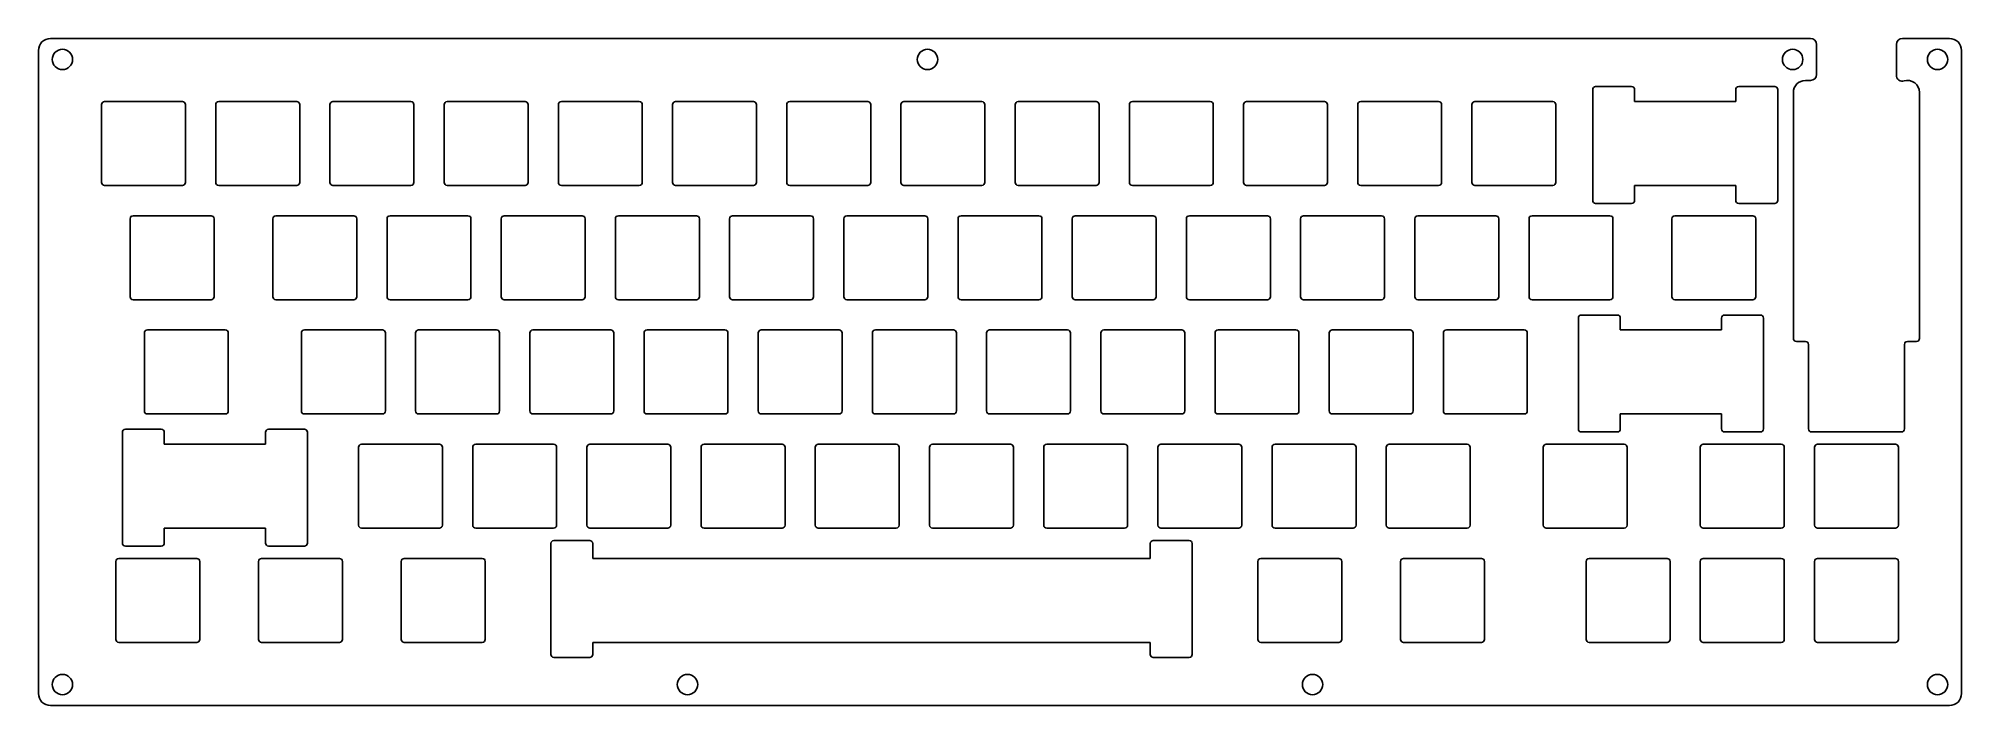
# Model space of a CAD drawing. Header units: millimetres. Extents: x 0 to 321, y 0 to 111.
import ezdxf

# ---------------------------------------------------------------- set-up
doc = ezdxf.new("R2010")
doc.units = ezdxf.units.MM

msp = doc.modelspace()

# ---------------------------------------------------------------- linework, layer by layer
for p, q in [((-0.04, 109.16), (-0.04, 1.91)), ((1.96, 111.16), (295.59, 111.16)), ((296.59, 110.16), (296.59, 105.16)), ((309.89, 110.16), (309.89, 105.03)), ((310.89, 111.16), (318.76, 111.16)), ((320.76, 109.16), (320.76, 1.91)), ((265.73, 103.14), (259.73, 103.14)), ((289.6, 103.14), (283.6, 103.14)), ((294.71, 104.16), (295.59, 104.16)), ((10.49, 100.14), (10.49, 87.14)), ((23.99, 100.64), (10.99, 100.64)), ((24.49, 87.14), (24.49, 100.14)), ((29.54, 100.14), (29.54, 87.14)), ((43.04, 100.64), (30.04, 100.64)), ((43.54, 87.14), (43.54, 100.14)), ((48.59, 100.14), (48.59, 87.14)), ((62.09, 100.64), (49.09, 100.64)), ((62.59, 87.14), (62.59, 100.14)), ((67.64, 100.14), (67.64, 87.14)), ((81.14, 100.64), (68.14, 100.64)), ((81.64, 87.14), (81.64, 100.14)), ((86.69, 100.14), (86.69, 87.14)), ((100.19, 100.64), (87.19, 100.64)), ((100.69, 87.14), (100.69, 100.14)), ((105.74, 100.14), (105.74, 87.14)), ((119.24, 100.64), (106.24, 100.64)), ((119.74, 87.14), (119.74, 100.14)), ((124.79, 100.14), (124.79, 87.14)), ((138.29, 100.64), (125.29, 100.64)), ((138.79, 87.14), (138.79, 100.14)), ((143.84, 100.14), (143.84, 87.14)), ((157.34, 100.64), (144.34, 100.64)), ((157.84, 87.14), (157.84, 100.14)), ((162.89, 100.14), (162.89, 87.14)), ((176.39, 100.64), (163.39, 100.64)), ((176.89, 87.14), (176.89, 100.14)), ((181.94, 100.14), (181.94, 87.14)), ((195.44, 100.64), (182.44, 100.64)), ((195.94, 87.14), (195.94, 100.14)), ((200.99, 100.14), (200.99, 87.14)), ((214.49, 100.64), (201.49, 100.64)), ((214.99, 87.14), (214.99, 100.14)), ((220.04, 100.14), (220.04, 87.14)), ((233.54, 100.64), (220.54, 100.64)), ((234.04, 87.14), (234.04, 100.14)), ((239.09, 100.14), (239.09, 87.14)), ((252.59, 100.64), (239.59, 100.64)), ((253.09, 87.14), (253.09, 100.14)), ((259.23, 102.64), (259.23, 84.14)), ((266.23, 100.64), (266.23, 102.64)), ((268.16, 100.64), (266.23, 100.64)), ((281.16, 100.64), (268.16, 100.64)), ((281.16, 100.64), (283.1, 100.64)), ((283.1, 102.64), (283.1, 100.64)), ((290.1, 84.14), (290.1, 102.64)), ((292.71, 102.16), (292.71, 61.13)), ((313.76, 102.16), (313.76, 61.13)), ((10.99, 86.64), (23.99, 86.64)), ((30.04, 86.64), (43.04, 86.64)), ((49.09, 86.64), (62.09, 86.64)), ((68.14, 86.64), (81.14, 86.64)), ((87.19, 86.64), (100.19, 86.64)), ((106.24, 86.64), (119.24, 86.64)), ((125.29, 86.64), (138.29, 86.64)), ((144.34, 86.64), (157.34, 86.64)), ((163.39, 86.64), (176.39, 86.64)), ((182.44, 86.64), (195.44, 86.64)), ((201.49, 86.64), (214.49, 86.64)), ((220.54, 86.64), (233.54, 86.64)), ((239.59, 86.64), (252.59, 86.64)), ((266.23, 84.14), (266.23, 86.64)), ((268.16, 86.64), (266.23, 86.64)), ((268.16, 86.64), (281.16, 86.64)), ((281.16, 86.64), (283.1, 86.64)), ((283.1, 86.64), (283.1, 84.14)), ((259.73, 83.64), (265.73, 83.64)), ((283.6, 83.64), (289.6, 83.64)), ((15.25, 81.09), (15.25, 68.09)), ((28.75, 81.59), (15.75, 81.59)), ((29.25, 68.09), (29.25, 81.09)), ((39.06, 81.09), (39.06, 68.09)), ((52.56, 81.59), (39.56, 81.59)), ((53.06, 68.09), (53.06, 81.09)), ((58.11, 81.09), (58.11, 68.09)), ((71.61, 81.59), (58.61, 81.59)), ((72.11, 68.09), (72.11, 81.09)), ((77.16, 81.09), (77.16, 68.09)), ((90.66, 81.59), (77.66, 81.59)), ((91.16, 68.09), (91.16, 81.09)), ((96.21, 81.09), (96.21, 68.09)), ((109.71, 81.59), (96.71, 81.59)), ((110.21, 68.09), (110.21, 81.09)), ((115.26, 81.09), (115.26, 68.09)), ((128.76, 81.59), (115.76, 81.59)), ((129.26, 68.09), (129.26, 81.09)), ((134.31, 81.09), (134.31, 68.09)), ((147.81, 81.59), (134.81, 81.59)), ((148.31, 68.09), (148.31, 81.09)), ((153.36, 81.09), (153.36, 68.09)), ((166.86, 81.59), (153.86, 81.59)), ((167.36, 68.09), (167.36, 81.09)), ((172.41, 81.09), (172.41, 68.09)), ((185.91, 81.59), (172.91, 81.59)), ((186.41, 68.09), (186.41, 81.09)), ((191.46, 81.09), (191.46, 68.09)), ((204.96, 81.59), (191.96, 81.59)), ((205.46, 68.09), (205.46, 81.09)), ((210.51, 81.09), (210.51, 68.09)), ((224.01, 81.59), (211.01, 81.59)), ((224.51, 68.09), (224.51, 81.09)), ((229.56, 81.09), (229.56, 68.09)), ((243.06, 81.59), (230.06, 81.59)), ((243.56, 68.09), (243.56, 81.09)), ((248.61, 81.09), (248.61, 68.09)), ((262.11, 81.59), (249.11, 81.59)), ((262.61, 68.09), (262.61, 81.09)), ((272.43, 81.09), (272.43, 68.09)), ((285.93, 81.59), (272.93, 81.59)), ((286.43, 68.09), (286.43, 81.09)), ((15.75, 67.59), (28.75, 67.59)), ((39.56, 67.59), (52.56, 67.59)), ((58.61, 67.59), (71.61, 67.59)), ((77.66, 67.59), (90.66, 67.59)), ((96.71, 67.59), (109.71, 67.59)), ((115.76, 67.59), (128.76, 67.59)), ((134.81, 67.59), (147.81, 67.59)), ((153.86, 67.59), (166.86, 67.59)), ((172.91, 67.59), (185.91, 67.59)), ((191.96, 67.59), (204.96, 67.59)), ((211.01, 67.59), (224.01, 67.59)), ((230.06, 67.59), (243.06, 67.59)), ((249.11, 67.59), (262.11, 67.59)), ((272.93, 67.59), (285.93, 67.59)), ((256.84, 64.54), (256.84, 46.04)), ((263.34, 65.04), (257.34, 65.04)), ((263.84, 62.54), (263.84, 64.54)), ((280.72, 64.54), (280.72, 62.54)), ((287.22, 65.04), (281.22, 65.04)), ((287.72, 46.04), (287.72, 64.54)), ((17.63, 62.04), (17.63, 49.04)), ((31.13, 62.54), (18.13, 62.54)), ((31.63, 49.04), (31.63, 62.04)), ((43.83, 62.04), (43.83, 49.04)), ((57.33, 62.54), (44.33, 62.54)), ((57.83, 49.04), (57.83, 62.04)), ((62.88, 62.04), (62.88, 49.04)), ((76.38, 62.54), (63.38, 62.54)), ((76.88, 49.04), (76.88, 62.04)), ((81.93, 62.04), (81.93, 49.04)), ((95.43, 62.54), (82.43, 62.54)), ((95.93, 49.04), (95.93, 62.04)), ((100.98, 62.04), (100.98, 49.04)), ((114.48, 62.54), (101.48, 62.54)), ((114.98, 49.04), (114.98, 62.04)), ((120.03, 62.04), (120.03, 49.04)), ((133.53, 62.54), (120.53, 62.54)), ((134.03, 49.04), (134.03, 62.04)), ((139.08, 62.04), (139.08, 49.04)), ((152.58, 62.54), (139.58, 62.54)), ((153.08, 49.04), (153.08, 62.04)), ((158.13, 62.04), (158.13, 49.04)), ((171.63, 62.54), (158.63, 62.54)), ((172.13, 49.04), (172.13, 62.04)), ((177.18, 62.04), (177.18, 49.04)), ((190.68, 62.54), (177.68, 62.54)), ((191.18, 49.04), (191.18, 62.04)), ((196.23, 62.04), (196.23, 49.04)), ((209.73, 62.54), (196.73, 62.54)), ((210.23, 49.04), (210.23, 62.04)), ((215.28, 62.04), (215.28, 49.04)), ((228.78, 62.54), (215.78, 62.54)), ((229.28, 49.04), (229.28, 62.04)), ((234.33, 62.04), (234.33, 49.04)), ((247.83, 62.54), (234.83, 62.54)), ((248.33, 49.04), (248.33, 62.04)), ((280.72, 62.54), (263.84, 62.54)), ((293.21, 60.63), (294.74, 60.63)), ((295.24, 53.64), (295.24, 60.13)), ((311.24, 53.64), (311.24, 60.13)), ((313.26, 60.63), (311.74, 60.63)), ((295.24, 53.64), (295.24, 46.04)), ((311.24, 53.64), (311.24, 46.04)), ((18.13, 48.54), (31.13, 48.54)), ((44.33, 48.54), (57.33, 48.54)), ((63.38, 48.54), (76.38, 48.54)), ((82.43, 48.54), (95.43, 48.54)), ((101.48, 48.54), (114.48, 48.54)), ((120.53, 48.54), (133.53, 48.54)), ((139.58, 48.54), (152.58, 48.54)), ((158.63, 48.54), (171.63, 48.54)), ((177.68, 48.54), (190.68, 48.54)), ((196.73, 48.54), (209.73, 48.54)), ((215.78, 48.54), (228.78, 48.54)), ((234.83, 48.54), (247.83, 48.54)), ((263.84, 48.54), (280.72, 48.54)), ((263.84, 46.04), (263.84, 48.54)), ((280.72, 48.54), (280.72, 46.04)), ((13.96, 45.49), (13.96, 26.99)), ((20.46, 45.99), (14.46, 45.99)), ((20.96, 43.49), (20.96, 45.49)), ((37.83, 45.49), (37.83, 43.49)), ((44.33, 45.99), (38.33, 45.99)), ((44.83, 26.99), (44.83, 45.49)), ((257.34, 45.54), (263.34, 45.54)), ((281.22, 45.54), (287.22, 45.54)), ((303.24, 45.54), (295.74, 45.54)), ((303.24, 45.54), (310.74, 45.54)), ((37.83, 43.49), (20.96, 43.49)), ((53.35, 42.99), (53.35, 29.99)), ((66.85, 43.49), (53.85, 43.49)), ((67.35, 29.99), (67.35, 42.99)), ((72.4, 42.99), (72.4, 29.99)), ((85.9, 43.49), (72.9, 43.49)), ((86.4, 29.99), (86.4, 42.99)), ((91.45, 42.99), (91.45, 29.99)), ((104.95, 43.49), (91.95, 43.49)), ((105.45, 29.99), (105.45, 42.99)), ((110.5, 42.99), (110.5, 29.99)), ((124, 43.49), (111, 43.49)), ((124.5, 29.99), (124.5, 42.99)), ((129.55, 42.99), (129.55, 29.99)), ((143.05, 43.49), (130.05, 43.49)), ((143.55, 29.99), (143.55, 42.99)), ((148.6, 42.99), (148.6, 29.99)), ((162.1, 43.49), (149.1, 43.49)), ((162.6, 29.99), (162.6, 42.99)), ((167.65, 42.99), (167.65, 29.99)), ((181.15, 43.49), (168.15, 43.49)), ((181.65, 29.99), (181.65, 42.99)), ((186.7, 42.99), (186.7, 29.99)), ((200.2, 43.49), (187.2, 43.49)), ((200.7, 29.99), (200.7, 42.99)), ((205.75, 42.99), (205.75, 29.99)), ((219.25, 43.49), (206.25, 43.49)), ((219.75, 29.99), (219.75, 42.99)), ((224.8, 42.99), (224.8, 29.99)), ((238.3, 43.49), (225.3, 43.49)), ((238.8, 29.99), (238.8, 42.99)), ((250.99, 42.99), (250.99, 29.99)), ((264.49, 43.49), (251.49, 43.49)), ((264.99, 29.99), (264.99, 42.99)), ((277.19, 42.99), (277.19, 29.99)), ((290.69, 43.49), (277.69, 43.49)), ((291.19, 29.99), (291.19, 42.99)), ((296.24, 42.99), (296.24, 29.99)), ((309.74, 43.49), (296.74, 43.49)), ((310.24, 29.99), (310.24, 42.99)), ((20.96, 29.49), (37.83, 29.49)), ((20.96, 26.99), (20.96, 29.49)), ((37.83, 29.49), (37.83, 26.99)), ((53.85, 29.49), (66.85, 29.49)), ((72.9, 29.49), (85.9, 29.49)), ((91.95, 29.49), (104.95, 29.49)), ((111, 29.49), (124, 29.49)), ((130.05, 29.49), (143.05, 29.49)), ((149.1, 29.49), (162.1, 29.49)), ((168.15, 29.49), (181.15, 29.49)), ((187.2, 29.49), (200.2, 29.49)), ((206.25, 29.49), (219.25, 29.49)), ((225.3, 29.49), (238.3, 29.49)), ((251.49, 29.49), (264.49, 29.49)), ((277.69, 29.49), (290.69, 29.49)), ((296.74, 29.49), (309.74, 29.49)), ((14.46, 26.49), (20.46, 26.49)), ((38.33, 26.49), (44.33, 26.49)), ((85.43, 26.94), (85.43, 8.44)), ((91.93, 27.44), (85.93, 27.44)), ((92.43, 24.44), (92.43, 26.94)), ((185.43, 26.94), (185.43, 24.44)), ((191.93, 27.44), (185.93, 27.44)), ((192.43, 8.44), (192.43, 26.94)), ((12.87, 23.94), (12.87, 10.94)), ((26.37, 24.44), (13.37, 24.44)), ((26.87, 10.94), (26.87, 23.94)), ((36.68, 23.94), (36.68, 10.94)), ((50.18, 24.44), (37.18, 24.44)), ((50.68, 10.94), (50.68, 23.94)), ((60.49, 23.94), (60.49, 10.94)), ((73.99, 24.44), (60.99, 24.44)), ((74.49, 10.94), (74.49, 23.94)), ((185.43, 24.44), (92.43, 24.44)), ((203.37, 23.94), (203.37, 10.94)), ((216.87, 24.44), (203.87, 24.44)), ((217.37, 10.94), (217.37, 23.94)), ((227.18, 23.94), (227.18, 10.94)), ((240.68, 24.44), (227.68, 24.44)), ((241.18, 10.94), (241.18, 23.94)), ((258.14, 23.94), (258.14, 10.94)), ((271.64, 24.44), (258.64, 24.44)), ((272.14, 10.94), (272.14, 23.94)), ((277.19, 23.94), (277.19, 10.94)), ((290.69, 24.44), (277.69, 24.44)), ((291.19, 10.94), (291.19, 23.94)), ((296.24, 23.94), (296.24, 10.94)), ((309.74, 24.44), (296.74, 24.44)), ((310.24, 10.94), (310.24, 23.94)), ((13.37, 10.44), (26.37, 10.44)), ((37.18, 10.44), (50.18, 10.44)), ((60.99, 10.44), (73.99, 10.44)), ((92.43, 10.44), (185.43, 10.44)), ((92.43, 8.44), (92.43, 10.44)), ((185.43, 10.44), (185.43, 8.44)), ((203.87, 10.44), (216.87, 10.44)), ((227.68, 10.44), (240.68, 10.44)), ((258.64, 10.44), (271.64, 10.44)), ((277.69, 10.44), (290.69, 10.44)), ((296.74, 10.44), (309.74, 10.44)), ((85.93, 7.94), (91.93, 7.94)), ((185.93, 7.94), (191.93, 7.94)), ((1.96, -0.09), (318.76, -0.09))]:
    msp.add_line(p, q)
for centre in [(3.96, 107.66), (148.27, 107.66), (292.59, 107.66), (316.76, 107.66), (3.96, 3.41), (108.23, 3.41), (212.5, 3.41), (316.76, 3.41)]:
    msp.add_circle(centre, 1.7)
for centre, radius, start, end in [((1.96, 109.16), 2, 90, 180), ((295.59, 110.16), 1, 0, 90), ((310.89, 110.16), 1, 90, 180), ((318.76, 109.16), 2, 0, 90), ((259.73, 102.64), 0.5, 90, 180), ((265.73, 102.64), 0.5, 0, 90), ((283.6, 102.64), 0.5, 90, 180), ((289.6, 102.64), 0.5, 0, 90), ((294.71, 102.16), 2, 90, 180), ((295.59, 105.16), 1, 270, 0), ((310.89, 105.03), 1, 180, 287.0008), ((311.76, 102.16), 2, 0, 107.0008), ((10.99, 100.14), 0.5, 90, 180), ((23.99, 100.14), 0.5, 0, 90), ((30.04, 100.14), 0.5, 90, 180), ((43.04, 100.14), 0.5, 0, 90), ((49.09, 100.14), 0.5, 90, 180), ((62.09, 100.14), 0.5, 0, 90), ((68.14, 100.14), 0.5, 90, 180), ((81.14, 100.14), 0.5, 0, 90), ((87.19, 100.14), 0.5, 90, 180), ((100.19, 100.14), 0.5, 0, 90), ((106.24, 100.14), 0.5, 90, 180), ((119.24, 100.14), 0.5, 0, 90), ((125.29, 100.14), 0.5, 90, 180), ((138.29, 100.14), 0.5, 0, 90), ((144.34, 100.14), 0.5, 90, 180), ((157.34, 100.14), 0.5, 0, 90), ((163.39, 100.14), 0.5, 90, 180), ((176.39, 100.14), 0.5, 0, 90), ((182.44, 100.14), 0.5, 90, 180), ((195.44, 100.14), 0.5, 0, 90), ((201.49, 100.14), 0.5, 90, 180), ((214.49, 100.14), 0.5, 0, 90), ((220.54, 100.14), 0.5, 90, 180), ((233.54, 100.14), 0.5, 0, 90), ((239.59, 100.14), 0.5, 90, 180), ((252.59, 100.14), 0.5, 0, 90), ((10.99, 87.14), 0.5, 180, 270), ((23.99, 87.14), 0.5, 270, 0), ((30.04, 87.14), 0.5, 180, 270), ((43.04, 87.14), 0.5, 270, 0), ((49.09, 87.14), 0.5, 180, 270), ((62.09, 87.14), 0.5, 270, 0), ((68.14, 87.14), 0.5, 180, 270), ((81.14, 87.14), 0.5, 270, 0), ((87.19, 87.14), 0.5, 180, 270), ((100.19, 87.14), 0.5, 270, 0), ((106.24, 87.14), 0.5, 180, 270), ((119.24, 87.14), 0.5, 270, 0), ((125.29, 87.14), 0.5, 180, 270), ((138.29, 87.14), 0.5, 270, 0), ((144.34, 87.14), 0.5, 180, 270), ((157.34, 87.14), 0.5, 270, 0), ((163.39, 87.14), 0.5, 180, 270), ((176.39, 87.14), 0.5, 270, 0), ((182.44, 87.14), 0.5, 180, 270), ((195.44, 87.14), 0.5, 270, 0), ((201.49, 87.14), 0.5, 180, 270), ((214.49, 87.14), 0.5, 270, 0), ((220.54, 87.14), 0.5, 180, 270), ((233.54, 87.14), 0.5, 270, 0), ((239.59, 87.14), 0.5, 180, 270), ((252.59, 87.14), 0.5, 270, 0), ((259.73, 84.14), 0.5, 180, 270), ((265.73, 84.14), 0.5, 270, 0), ((283.6, 84.14), 0.5, 180, 270), ((289.6, 84.14), 0.5, 270, 0), ((15.75, 81.09), 0.5, 90, 180), ((28.75, 81.09), 0.5, 0, 90), ((39.56, 81.09), 0.5, 90, 180), ((52.56, 81.09), 0.5, 0, 90), ((58.61, 81.09), 0.5, 90, 180), ((71.61, 81.09), 0.5, 0, 90), ((77.66, 81.09), 0.5, 90, 180), ((90.66, 81.09), 0.5, 0, 90), ((96.71, 81.09), 0.5, 90, 180), ((109.71, 81.09), 0.5, 0, 90), ((115.76, 81.09), 0.5, 90, 180), ((128.76, 81.09), 0.5, 0, 90), ((134.81, 81.09), 0.5, 90, 180), ((147.81, 81.09), 0.5, 0, 90), ((153.86, 81.09), 0.5, 90, 180), ((166.86, 81.09), 0.5, 0, 90), ((172.91, 81.09), 0.5, 90, 180), ((185.91, 81.09), 0.5, 0, 90), ((191.96, 81.09), 0.5, 90, 180), ((204.96, 81.09), 0.5, 0, 90), ((211.01, 81.09), 0.5, 90, 180), ((224.01, 81.09), 0.5, 0, 90), ((230.06, 81.09), 0.5, 90, 180), ((243.06, 81.09), 0.5, 0, 90), ((249.11, 81.09), 0.5, 90, 180), ((262.11, 81.09), 0.5, 0, 90), ((272.93, 81.09), 0.5, 90, 180), ((285.93, 81.09), 0.5, 0, 90), ((15.75, 68.09), 0.5, 180, 270), ((28.75, 68.09), 0.5, 270, 0), ((39.56, 68.09), 0.5, 180, 270), ((52.56, 68.09), 0.5, 270, 0), ((58.61, 68.09), 0.5, 180, 270), ((71.61, 68.09), 0.5, 270, 0), ((77.66, 68.09), 0.5, 180, 270), ((90.66, 68.09), 0.5, 270, 0), ((96.71, 68.09), 0.5, 180, 270), ((109.71, 68.09), 0.5, 270, 0), ((115.76, 68.09), 0.5, 180, 270), ((128.76, 68.09), 0.5, 270, 0), ((134.81, 68.09), 0.5, 180, 270), ((147.81, 68.09), 0.5, 270, 0), ((153.86, 68.09), 0.5, 180, 270), ((166.86, 68.09), 0.5, 270, 0), ((172.91, 68.09), 0.5, 180, 270), ((185.91, 68.09), 0.5, 270, 0), ((191.96, 68.09), 0.5, 180, 270), ((204.96, 68.09), 0.5, 270, 0), ((211.01, 68.09), 0.5, 180, 270), ((224.01, 68.09), 0.5, 270, 0), ((230.06, 68.09), 0.5, 180, 270), ((243.06, 68.09), 0.5, 270, 0), ((249.11, 68.09), 0.5, 180, 270), ((262.11, 68.09), 0.5, 270, 0), ((272.93, 68.09), 0.5, 180, 270), ((285.93, 68.09), 0.5, 270, 0), ((257.34, 64.54), 0.5, 90, 180), ((263.34, 64.54), 0.5, 0, 90), ((281.22, 64.54), 0.5, 90, 180), ((287.22, 64.54), 0.5, 0, 90), ((18.13, 62.04), 0.5, 90, 180), ((31.13, 62.04), 0.5, 0, 90), ((44.33, 62.04), 0.5, 90, 180), ((57.33, 62.04), 0.5, 0, 90), ((63.38, 62.04), 0.5, 90, 180), ((76.38, 62.04), 0.5, 0, 90), ((82.43, 62.04), 0.5, 90, 180), ((95.43, 62.04), 0.5, 0, 90), ((101.48, 62.04), 0.5, 90, 180), ((114.48, 62.04), 0.5, 0, 90), ((120.53, 62.04), 0.5, 90, 180), ((133.53, 62.04), 0.5, 0, 90), ((139.58, 62.04), 0.5, 90, 180), ((152.58, 62.04), 0.5, 0, 90), ((158.63, 62.04), 0.5, 90, 180), ((171.63, 62.04), 0.5, 0, 90), ((177.68, 62.04), 0.5, 90, 180), ((190.68, 62.04), 0.5, 0, 90), ((196.73, 62.04), 0.5, 90, 180), ((209.73, 62.04), 0.5, 0, 90), ((215.78, 62.04), 0.5, 90, 180), ((228.78, 62.04), 0.5, 0, 90), ((234.83, 62.04), 0.5, 90, 180), ((247.83, 62.04), 0.5, 0, 90), ((293.21, 61.13), 0.5, 180, 270), ((313.26, 61.13), 0.5, 270, 0), ((294.74, 60.13), 0.5, 0, 90), ((311.74, 60.13), 0.5, 90, 180), ((18.13, 49.04), 0.5, 180, 270), ((31.13, 49.04), 0.5, 270, 0), ((44.33, 49.04), 0.5, 180, 270), ((57.33, 49.04), 0.5, 270, 0), ((63.38, 49.04), 0.5, 180, 270), ((76.38, 49.04), 0.5, 270, 0), ((82.43, 49.04), 0.5, 180, 270), ((95.43, 49.04), 0.5, 270, 0), ((101.48, 49.04), 0.5, 180, 270), ((114.48, 49.04), 0.5, 270, 0), ((120.53, 49.04), 0.5, 180, 270), ((133.53, 49.04), 0.5, 270, 0), ((139.58, 49.04), 0.5, 180, 270), ((152.58, 49.04), 0.5, 270, 0), ((158.63, 49.04), 0.5, 180, 270), ((171.63, 49.04), 0.5, 270, 0), ((177.68, 49.04), 0.5, 180, 270), ((190.68, 49.04), 0.5, 270, 0), ((196.73, 49.04), 0.5, 180, 270), ((209.73, 49.04), 0.5, 270, 0), ((215.78, 49.04), 0.5, 180, 270), ((228.78, 49.04), 0.5, 270, 0), ((234.83, 49.04), 0.5, 180, 270), ((247.83, 49.04), 0.5, 270, 0), ((14.46, 45.49), 0.5, 90, 180), ((20.46, 45.49), 0.5, 0, 90), ((38.33, 45.49), 0.5, 90, 180), ((44.33, 45.49), 0.5, 0, 90), ((257.34, 46.04), 0.5, 180, 270), ((263.34, 46.04), 0.5, 270, 0), ((281.22, 46.04), 0.5, 180, 270), ((287.22, 46.04), 0.5, 270, 0), ((295.74, 46.04), 0.5, 180, 270), ((310.74, 46.04), 0.5, 270, 0), ((53.85, 42.99), 0.5, 90, 180), ((66.85, 42.99), 0.5, 0, 90), ((72.9, 42.99), 0.5, 90, 180), ((85.9, 42.99), 0.5, 0, 90), ((91.95, 42.99), 0.5, 90, 180), ((104.95, 42.99), 0.5, 0, 90), ((111, 42.99), 0.5, 90, 180), ((124, 42.99), 0.5, 0, 90), ((130.05, 42.99), 0.5, 90, 180), ((143.05, 42.99), 0.5, 0, 90), ((149.1, 42.99), 0.5, 90, 180), ((162.1, 42.99), 0.5, 0, 90), ((168.15, 42.99), 0.5, 90, 180), ((181.15, 42.99), 0.5, 0, 90), ((187.2, 42.99), 0.5, 90, 180), ((200.2, 42.99), 0.5, 0, 90), ((206.25, 42.99), 0.5, 90, 180), ((219.25, 42.99), 0.5, 0, 90), ((225.3, 42.99), 0.5, 90, 180), ((238.3, 42.99), 0.5, 0, 90), ((251.49, 42.99), 0.5, 90, 180), ((264.49, 42.99), 0.5, 0, 90), ((277.69, 42.99), 0.5, 90, 180), ((290.69, 42.99), 0.5, 0, 90), ((296.74, 42.99), 0.5, 90, 180), ((309.74, 42.99), 0.5, 0, 90), ((53.85, 29.99), 0.5, 180, 270), ((66.85, 29.99), 0.5, 270, 0), ((72.9, 29.99), 0.5, 180, 270), ((85.9, 29.99), 0.5, 270, 0), ((91.95, 29.99), 0.5, 180, 270), ((104.95, 29.99), 0.5, 270, 0), ((111, 29.99), 0.5, 180, 270), ((124, 29.99), 0.5, 270, 0), ((130.05, 29.99), 0.5, 180, 270), ((143.05, 29.99), 0.5, 270, 0), ((149.1, 29.99), 0.5, 180, 270), ((162.1, 29.99), 0.5, 270, 0), ((168.15, 29.99), 0.5, 180, 270), ((181.15, 29.99), 0.5, 270, 0), ((187.2, 29.99), 0.5, 180, 270), ((200.2, 29.99), 0.5, 270, 0), ((206.25, 29.99), 0.5, 180, 270), ((219.25, 29.99), 0.5, 270, 0), ((225.3, 29.99), 0.5, 180, 270), ((238.3, 29.99), 0.5, 270, 0), ((251.49, 29.99), 0.5, 180, 270), ((264.49, 29.99), 0.5, 270, 0), ((277.69, 29.99), 0.5, 180, 270), ((290.69, 29.99), 0.5, 270, 0), ((296.74, 29.99), 0.5, 180, 270), ((309.74, 29.99), 0.5, 270, 0), ((14.46, 26.99), 0.5, 180, 270), ((20.46, 26.99), 0.5, 270, 0), ((38.33, 26.99), 0.5, 180, 270), ((44.33, 26.99), 0.5, 270, 0), ((85.93, 26.94), 0.5, 90, 180), ((91.93, 26.94), 0.5, 0, 90), ((185.93, 26.94), 0.5, 90, 180), ((191.93, 26.94), 0.5, 0, 90), ((13.37, 23.94), 0.5, 90, 180), ((26.37, 23.94), 0.5, 0, 90), ((37.18, 23.94), 0.5, 90, 180), ((50.18, 23.94), 0.5, 0, 90), ((60.99, 23.94), 0.5, 90, 180), ((73.99, 23.94), 0.5, 0, 90), ((203.87, 23.94), 0.5, 90, 180), ((216.87, 23.94), 0.5, 0, 90), ((227.68, 23.94), 0.5, 90, 180), ((240.68, 23.94), 0.5, 0, 90), ((258.64, 23.94), 0.5, 90, 180), ((271.64, 23.94), 0.5, 0, 90), ((277.69, 23.94), 0.5, 90, 180), ((290.69, 23.94), 0.5, 0, 90), ((296.74, 23.94), 0.5, 90, 180), ((309.74, 23.94), 0.5, 0, 90), ((13.37, 10.94), 0.5, 180, 270), ((26.37, 10.94), 0.5, 270, 0), ((37.18, 10.94), 0.5, 180, 270), ((50.18, 10.94), 0.5, 270, 0), ((60.99, 10.94), 0.5, 180, 270), ((73.99, 10.94), 0.5, 270, 0), ((203.87, 10.94), 0.5, 180, 270), ((216.87, 10.94), 0.5, 270, 0), ((227.68, 10.94), 0.5, 180, 270), ((240.68, 10.94), 0.5, 270, 0), ((258.64, 10.94), 0.5, 180, 270), ((271.64, 10.94), 0.5, 270, 0), ((277.69, 10.94), 0.5, 180, 270), ((290.69, 10.94), 0.5, 270, 0), ((296.74, 10.94), 0.5, 180, 270), ((309.74, 10.94), 0.5, 270, 0), ((85.93, 8.44), 0.5, 180, 270), ((91.93, 8.44), 0.5, 270, 0), ((185.93, 8.44), 0.5, 180, 270), ((191.93, 8.44), 0.5, 270, 0), ((1.96, 1.91), 2, 180, 270), ((318.76, 1.91), 2, 270, 0)]:
    msp.add_arc(centre, radius, start, end)

doc.saveas('drawing.dxf')
